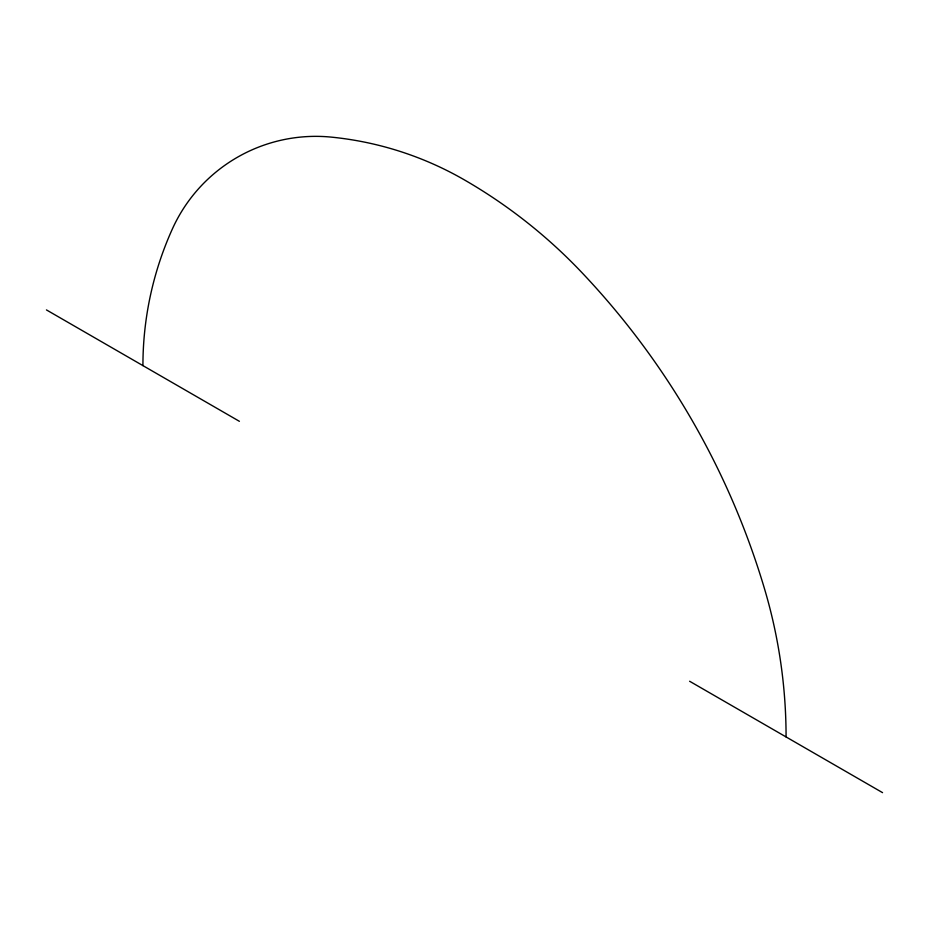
<?xml version="1.0" encoding="UTF-8"?>
<svg xmlns="http://www.w3.org/2000/svg" width="929" height="929" viewBox="0 0 929 929"><rect width="100%" height="100%" fill="white"/><g stroke="black" fill="none" stroke-linecap="round" stroke-linejoin="round"><path stroke-width="1.39" d="M46.45 309.914L239.392 421.313M689.608 681.247L882.55 792.646M786.073 736.941A519.683 519.683 0 0 0 764.544 588.905A785.11 785.11 0 0 0 581.937 272.627A519.683 519.683 0 0 0 464.5 179.959A331.827 331.827 0 0 0 331.293 137.12A157.349 157.349 0 0 0 172.422 228.848A331.827 331.827 0 0 0 142.927 365.62"/></g></svg>
